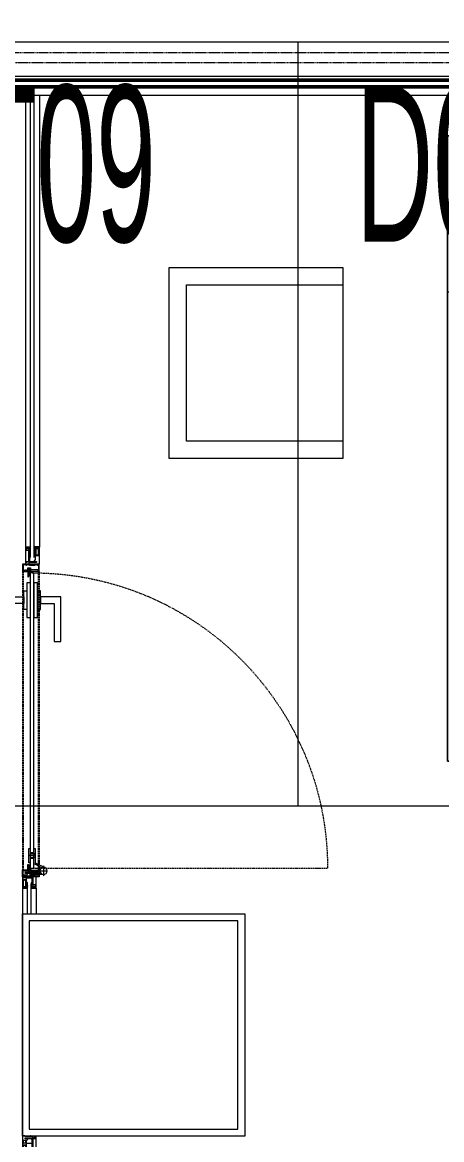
# Model space of a CAD drawing. Extents: x -1907 to 11890, y 0 to 8298.
# Drawn here: x 2473.1 to 2593.7, y 2912.9 to 3234.5 of the extents above; entities that cross this region are included whole.
import ezdxf
from ezdxf.enums import TextEntityAlignment as Align

# ---------------------------------------------------------------- set-up
doc = ezdxf.new("R2010")
doc.units = 0
doc.header["$MEASUREMENT"] = 0
for name, pattern in [('DASHDOT', [1, 0.5, -0.25, 0, -0.25]), ('DOT2', [0.125, 0, -0.125]), ('HIDDEN', [0.375, 0.25, -0.125])]:
    doc.linetypes.add(name, pattern=pattern)
doc.layers.get('0').update_dxf_attribs({"color": 9, "lineweight": 9})
for name, color, linetype, lineweight in [('01', 9, 'Continuous', 9), ('05', 9, 'Continuous', 9), ('06C', 9, 'Continuous', 9), ('06D', 9, 'Continuous', 9), ('07K', 8, 'Continuous', 9), ('10', 9, 'Continuous', 9), ('14', 9, 'Continuous', 9), ('15', 9, 'Continuous', 9), ('20', 9, 'DOT2', 9), ('21_mahal200', 9, 'Continuous', 9), ('21_mahal200 @ 20', 9, 'Continuous', 9)]:
    doc.layers.add(name, color=color, linetype=linetype, lineweight=lineweight)
doc.styles.add('Arial', font='arial.ttf', dxfattribs={"height": 2.5})
doc.styles.add('MuuM_TEXT-STANDART', font='ARIALN.TTF')
pattern_1 = [(45, (3387.24087, 5075.93023), (0.0883883476, -0.0883883476), []), (315, (3387.24087, 5075.93023), (-0.0883883476, -0.0883883476), [])]
pattern_2 = [(225, (-622.74313, -4865.77492), (-0.0883883476, 0.0883883476), []), (135, (-622.74313, -4865.77492), (0.0883883476, 0.0883883476), [])]

# ---------------------------------------------------------------- blocks, each defined once
blk = doc.blocks.new('p-kayar kapı tek kanat')
at = {"layer": '06D'}
for points in [[(-740.39, -6), (-420.14, -6)], [(-420.14, -11.5), (-740.39, -11.5)]]:
    blk.add_lwpolyline(points, dxfattribs=at)
at = {"layer": '15'}
for points in [[(-741.59, -8.8), (-418.72, -8.8), (-418.72, -8.2), (-741.59, -8.2)], [(-741.59, -10.8), (-741.59, -10), (-418.73, -10), (-418.73, -10.8)]]:
    blk.add_lwpolyline(points, close=True, dxfattribs=at)
for points in [[(-418.72, -8.5), (-741.59, -8.5)], [(-418.73, -10.4), (-741.59, -10.4)]]:
    blk.add_lwpolyline(points, dxfattribs=at)
at = {"layer": '20', "linetype": 'HIDDEN'}
blk.add_lwpolyline([(-423.35, -15.4), (-423.35, -18.4), (-565.31, -18.4), (-565.31, -15.4)], close=True, dxfattribs=at)
blk = doc.blocks.new('0a_roomno2')
blk.add_lwpolyline([(30, -16), (0, -16), (0, 0), (30, 0)], close=True)
for points in [[(0, -5), (30, -5)], [(24, -5), (24, -16)]]:
    blk.add_lwpolyline(points)
at = {"style": 'Arial'}
blk.add_attdef('ODANO', (0, 1.505), '', height=3, dxfattribs=at)
blk.add_attdef('MEKANADI', text='', height=3, dxfattribs=at).set_placement((0.525, -4.75), align=Align.BOTTOM_LEFT)
at = {"style": 'MuuM_TEXT-STANDART', "width": 0.6}
for tag, p in [('YER01', (15, -7)), ('TAVAN01', (20.625, -7)), ('DUVAR01', (26.25, -7)), ('YER02', (15, -10.375)), ('TAVAN02', (20.625, -10.375)), ('DUVAR02', (26.25, -10.375)), ('YER03', (15, -13.75)), ('TAVAN03', (20.625, -13.75)), ('DUVAR03', (26.25, -13.75))]:
    blk.add_attdef(tag, text='', height=2.25, dxfattribs=at).set_placement(p, align=Align.MIDDLE_CENTER)
at = {"style": 'MuuM_TEXT-STANDART'}
blk.add_attdef('M2', text='', height=2.25, dxfattribs=at).set_placement((1.323, -7.805), align=Align.MIDDLE_LEFT)
at = {"style": 'MuuM_TEXT-STANDART', "width": 0.6}
blk.add_attdef('TEMIZTAVANYUKSEKLIGI', text='', height=2.25, dxfattribs=at).set_placement((2.7, -13.162), align=Align.MIDDLE_LEFT)
blk = doc.blocks.new('*U948')
at = {"layer": '21_mahal200 @ 20'}
ref = blk.add_blockref('0a_roomno2', (2072.35, 3328.89), dxfattribs=dict(at, xscale=20, yscale=20, zscale=20))
ref.add_attrib('TAVAN01', 'T09', dxfattribs={"layer": '0', "height": 45, "style": 'MuuM_TEXT-STANDART', "width": 0.6}).set_placement((2484.85, 3193.89), align=Align.MIDDLE_CENTER)
ref.add_attrib('DUVAR01', 'D01', dxfattribs={"layer": '0', "height": 45, "style": 'MuuM_TEXT-STANDART', "width": 0.6}).set_placement((2597.35, 3193.89), align=Align.MIDDLE_CENTER)
blk = doc.blocks.new('profil')
at = {"layer": '10'}
h = blk.add_hatch(dxfattribs=at)
h.set_pattern_fill('NET', color=256, angle=495, style=0)
h.set_pattern_definition(pattern_1)
h.paths.add_polyline_path([(2783.08, 2903.22), (2783.02, 2903.22), (2782.98, 2903.33), (2782.98, 2903.38), (2783.01, 2903.38), (2783.01, 2903.5), (2782.72, 2903.5), (2782.72, 2903.38), (2782.75, 2903.38), (2782.71, 2903.22), (2782.62, 2903.23), (2782.45, 2902.86), (2782.56, 2902.86), (2782.56, 2902.9), (2782.72, 2903.1, 0.2599), (2782.8, 2902.86), (2783.04, 2902.86, 0.382682)])
h.paths.add_polyline_path([(2782.84, 2903.1), (2783.03, 2903.1, -2.16717)], flags=16)
h = blk.add_hatch(dxfattribs=at)
h.set_pattern_fill('NET', color=256, angle=495, style=0)
h.set_pattern_definition(pattern_1)
h.paths.add_polyline_path([(2783.08, 2901.46), (2783.02, 2901.46), (2782.98, 2901.35), (2782.98, 2901.3), (2783.01, 2901.3), (2783.01, 2901.18), (2782.72, 2901.18), (2782.72, 2901.3), (2782.75, 2901.3), (2782.71, 2901.46), (2782.62, 2901.45), (2782.45, 2901.82), (2782.56, 2901.82), (2782.56, 2901.78), (2782.72, 2901.59, -0.2599), (2782.8, 2901.82), (2783.04, 2901.82, -0.382682)])
h.paths.add_polyline_path([(2782.84, 2901.58), (2783.03, 2901.58, 2.16717)], flags=16)
h = blk.add_hatch(dxfattribs=at)
h.set_pattern_fill('NET', color=256, angle=495, style=0)
h.set_pattern_definition([(45, (3390.96807, 5084.14935), (0.0883883476, -0.0883883476), []), (315, (3390.96807, 5084.14935), (-0.0883883476, -0.0883883476), [])])
h.paths.add_polyline_path([(2784.25, 2903.18), (2784.25, 2902.86), (2783.21, 2902.86), (2783.21, 2903.18)])
h = blk.add_hatch(dxfattribs=at)
h.set_pattern_fill('NET', color=256, angle=495, style=0)
h.set_pattern_definition([(45, (3390.96807, 5077.64021), (0.0883883476, -0.0883883476), []), (315, (3390.96807, 5077.64021), (-0.0883883476, -0.0883883476), [])])
h.paths.add_polyline_path([(2784.25, 2901.82), (2784.25, 2901.53), (2783.21, 2901.53), (2783.21, 2901.82)])
h = blk.add_hatch(dxfattribs=at)
h.set_pattern_fill('NET', color=256, angle=495, style=0)
h.set_pattern_definition([(45, (3412.02047, 5081.69331), (0.0883883476, -0.0883883476), []), (315, (3412.02047, 5081.69331), (-0.0883883476, -0.0883883476), [])])
h.paths.add_polyline_path([(2787.7, 2903.43), (2787.7, 2902.36), (2787.52, 2902.36), (2787.52, 2903.43)])
for points in [[(2787.52, 2901.37), (2787.52, 2901.89), (2787.7, 2901.89), (2787.7, 2902.03), (2787.52, 2902.03), (2787.52, 2903.67), (2787.7, 2903.67), (2787.7, 2904.1), (2787.58, 2904.1), (2787.58, 2904.34), (2782.61, 2904.34), (2782.61, 2903.22), (2782.72, 2903.22), (2782.76, 2903.4), (2782.71, 2903.4), (2782.71, 2903.77), (2782.99, 2903.77), (2782.99, 2903.22), (2783.14, 2903.22), (2783.18, 2903.18), (2786.43, 2903.18), (2786.5, 2902.88), (2786.8, 2902.88), (2786.8, 2903.49), (2787.12, 2903.49), (2787.12, 2901.37)], [(2785.67, 2903.32), (2786.35, 2903.32), (2786.35, 2904.02), (2786.42, 2904.06), (2786.42, 2904.14), (2785.61, 2904.14), (2785.61, 2904.01), (2785.67, 2903.95)]]:
    blk.add_lwpolyline(points, close=True, dxfattribs=at)
for points in [[(2782.61, 2903.22), (2782.45, 2902.86)], [(2782.62, 2901.45), (2782.45, 2901.82)], [(2782.72, 2903.1), (2782.56, 2902.9), (2782.56, 2902.86)], [(2782.72, 2901.59), (2782.56, 2901.78), (2782.56, 2901.82)], [(2782.78, 2900.5), (2782.78, 2900.95), (2783.09, 2900.95), (2783.09, 2901.24), (2783.18, 2901.24), (2783.08, 2901.46), (2783.02, 2901.46), (2782.98, 2901.35), (2782.98, 2901.3), (2783.01, 2901.3), (2783.01, 2901.06), (2782.72, 2901.06), (2782.72, 2901.3), (2782.75, 2901.3), (2782.71, 2901.46), (2782.62, 2901.45), (2782.63, 2900.34), (2787.59, 2900.34)], [(2782.99, 2903.5), (2782.72, 2903.5)], [(2783.01, 2901.18), (2782.72, 2901.18)], [(2784.87, 2903.91), (2785.03, 2903.91), (2785.03, 2904.14), (2782.83, 2904.14), (2782.83, 2903.91), (2783.13, 2903.91), (2783.13, 2903.37), (2785.03, 2903.37)], [(2783.18, 2901.24), (2783.21, 2901.24), (2783.21, 2901.84)], [(2783.21, 2903.18), (2783.21, 2903.18), (2783.21, 2902.84)], [(2784.25, 2902.84), (2784.25, 2903.18)], [(2784.25, 2901.84), (2784.25, 2901.53)], [(2785.62, 2903.18), (2785.62, 2901.53)], [(2787.52, 2903.43), (2787.7, 2903.43), (2787.7, 2902.36)], [(2787.52, 2902.36), (2787.7, 2902.36)]]:
    blk.add_lwpolyline(points, dxfattribs=at)
for points in [[(2783.03, 2903.1), (2782.84, 2903.1, 1)], [(2783.03, 2901.58), (2782.84, 2901.58, -1)], [(2783.09, 2901.24), (2783.21, 2900.66, 0.833203), (2783.52, 2900.66, 0.447088)], [(2783.21, 2901.53), (2786.47, 2901.53, 0.414214), (2786.8, 2901.86), (2786.8, 2902.88)], [(2783.52, 2900.66), (2783.52, 2901.11, -0.414214), (2783.63, 2901.22), (2786.88, 2901.22), (2786.88, 2900.49)], [(2785.03, 2903.37), (2785.03, 2903.79), (2784.87, 2903.79, -1), (2784.87, 2903.91, 1)], [(2787.13, 2900.85), (2787.13, 2900.49), (2782.81, 2900.49), (2782.81, 2900.46, -0.561743), (2782.73, 2900.45, -0.595966), (2782.78, 2900.5, 2.204878)], [(2787.59, 2900.34), (2787.59, 2900.49), (2787.25, 2900.49), (2787.25, 2900.97, 1), (2787.04, 2900.97)], [(2787.04, 2900.97, 0.305404), (2787.13, 2900.85, 5.773092)]]:
    blk.add_lwpolyline(points, format="xyb", dxfattribs=at)
for centre, radius, start, end in [((2782.97, 2903.05), 0.253, 168.6676, 234.1258), ((2782.97, 2901.64), 0.253, 125.8742, 191.3324), ((2782.93, 2903.02), 0.125, 139.5402, 40.4598), ((2782.93, 2901.66), 0.125, 319.5402, 220.4598), ((2782.86, 2903.06), 0.273, 305.9738, 36.4289), ((2782.86, 2901.62), 0.273, 323.5711, 54.0262)]:
    blk.add_arc(centre, radius, start, end, dxfattribs=at)
blk = doc.blocks.new('g-kapı kolu-p')
for points in [[(11.85, 8.21), (-0.95, 8.21), (-0.95, 2.41), (0.95, 2.41), (0.95, 6.31), (11.85, 6.31), (11.85, 8.21)], [(11.85, -8.21), (-0.95, -8.21), (-0.95, -2.41), (0.95, -2.41), (0.95, -6.31), (11.85, -6.31), (11.85, -8.21)]]:
    blk.add_lwpolyline(points)
for points in [[(-5, 0.5), (5, 0.5), (5, 1.5), (-5, 1.5)], [(-2.65, 1.5), (2.65, 1.5), (2.65, 2.41), (-2.65, 2.41)], [(-5, -1.5), (5, -1.5), (5, -0.5), (-5, -0.5)], [(-2.65, -1.5), (2.65, -1.5), (2.65, -2.41), (-2.65, -2.41)]]:
    blk.add_lwpolyline(points, close=True)
blk = doc.blocks.new('k-cambölme-kapı-p')
at = {"layer": '10'}
h = blk.add_hatch(dxfattribs=at)
h.set_pattern_fill('NET', color=256, angle=135, style=0)
h.set_pattern_definition([(135, (3753.7029, 560.85184), (-0.0883883476, -0.0883883476), []), (225, (3753.7029, 560.85184), (0.0883883476, -0.0883883476), [])])
h.paths.add_polyline_path([(2.08, -0.06), (2.08, 0.02), (2.07, 0.04), (2.05, 0.07), (2.01, 0.09), (1.98, 0.1), (1.97, 0.1), (1.97, -0.29), (1.94, -0.29), (1.94, -0.43), (1.88, -0.49), (1.67, -0.49), (1.82, -0.29), (1.73, -0.29), (1.53, -0.5), (1.44, -0.5), (1.62, -0.32), (1.62, -0.29), (1.51, -0.29), (1.34, -0.42), (1.32, -0.44), (1.3, -0.48), (1.29, -0.51), (1.26, -0.57), (1.26, -0.31), (1.32, -0.29), (1.23, -0.29), (1.23, -0.53), (1.23, -0.59), (1.24, -0.62), (1.26, -0.64), (3.47, -0.64), (3.47, -0.58), (3.38, -0.35), (3.38, -0.3), (3.42, -0.25), (3.42, -0.2), (3.38, -0.16), (2.73, -0.16), (2.74, -0.2), (2.91, -0.2, -1), (2.91, -0.25)])
h.paths.add_polyline_path([(2.05, -0.18), (2.05, -0.21), (2.08, -0.23), (2.11, -0.24), (2.15, -0.25), (2.95, -0.27), (2.92, -0.29), (2.55, -0.29), (2.54, -0.31), (2.52, -0.33), (2.5, -0.34), (2.48, -0.34), (2.46, -0.34), (2.44, -0.32), (2.42, -0.3), (2.08, -0.3), (1.99, -0.11), (1.99, -0.07), (2.05, -0.07)], flags=16)
h.paths.add_polyline_path([(2.41, -0.34), (2.51, -0.5), (2.08, -0.5), (2.08, -0.34)], flags=16)
h.paths.add_polyline_path([(2.55, -0.33), (2.89, -0.33), (2.94, -0.33), (3.28, -0.34, 0.166992), (3.34, -0.55), (2.72, -0.55), (2.55, -0.36)], flags=16)
h.paths.add_polyline_path([(3.02, -0.22), (3.02, -0.2), (3.33, -0.2, 0.10606), (3.29, -0.33), (3.01, -0.27)], flags=16)
h = blk.add_hatch(dxfattribs=at)
h.set_pattern_fill('NET', color=256, angle=135, style=0)
h.set_pattern_definition([(45, (474.94443, 2280.71206), (0.0883883476, -0.0883883476), []), (315, (474.94443, 2280.71206), (-0.0883883476, -0.0883883476), [])])
h.paths.add_polyline_path([(87.27, -0.16), (87.26, -0.2), (87.09, -0.2, 1), (87.09, -0.25), (87.92, -0.25), (87.92, -0.01), (87.93, 0.03), (87.96, 0.05), (88, 0.07), (88.03, 0.07), (88.03, -0.29), (88.06, -0.29), (88.06, -0.43), (88.12, -0.49), (88.33, -0.49), (88.18, -0.29), (88.27, -0.29), (88.47, -0.5), (88.56, -0.5), (88.38, -0.32), (88.38, -0.29), (88.49, -0.29), (88.66, -0.42), (88.68, -0.44), (88.7, -0.48), (88.71, -0.51), (88.74, -0.57), (88.74, -0.31), (88.68, -0.29), (88.77, -0.29), (88.77, -0.53), (88.77, -0.59), (88.76, -0.62), (88.74, -0.64), (86.53, -0.64), (86.53, -0.58), (86.62, -0.35), (86.62, -0.3), (86.58, -0.25), (86.58, -0.2), (86.62, -0.16)])
h.paths.add_polyline_path([(87.28, -0.55), (87.45, -0.36), (87.45, -0.33), (87.11, -0.33), (87.06, -0.33), (87.03, -0.31), (86.99, -0.27), (86.98, -0.22), (86.98, -0.2), (86.67, -0.2, -0.292264), (86.66, -0.55)], flags=16)
h.paths.add_polyline_path([(87.48, -0.51), (87.59, -0.51), (87.53, -0.43)], flags=16)
h.paths.add_polyline_path([(87.56, -0.4), (87.69, -0.5), (87.92, -0.5), (87.92, -0.34), (87.59, -0.34)], flags=16)
h.paths.add_polyline_path([(87.62, -0.53), (87.71, -0.62), (87.71, -0.53)], flags=16)
at = {"layer": '10', "linetype": 'DASHDOT', "ltscale": 0.05}
for points in [[(3.22, 3.63), (0.2, 3.63)], [(1.71, 2.14), (1.71, 4.9)], [(6.13, 1.44), (6.13, -0.55)]]:
    blk.add_lwpolyline(points, dxfattribs=at)
at = {"layer": '10'}
for points in [[(0.69, 3.63), (0.69, 2.44)], [(3.84, 0.88), (2.63, 3.22)], [(4.07, 1.27), (2.67, 3.99)], [(1.82, 2.27), (0.16, 2.27), (0.16, 2.03), (0.38, 2.03), (0.38, 1.92), (0.22, 1.92), (0.22, 1.16), (0.35, 1.16), (0.35, -0.41), (0.22, -0.41), (0.22, -1.23), (0.36, -1.23), (0.36, -1.38), (0.16, -1.38), (0.16, -2.24), (1.82, -2.24), (1.82, -1.72), (1.62, -1.72), (1.62, -1.58), (1.82, -1.58), (1.82, -1.37), (1.61, -1.37), (1.61, -1.24), (1.74, -1.24), (1.74, -0.85), (1.06, -0.85), (1.06, -0.13), (1.5, -0.13), (1.5, 1.92), (1.57, 2.03), (1.82, 2.03), (1.82, 2.27)], [(0.69, 2.27), (0.69, -0.24), (1.06, -0.24)], [(1.06, 2.44), (1.06, 2.86)], [(1.06, -0.13), (1.06, 2.27)], [(1.5, 1.92), (1.06, 1.92)], [(1.17, 1.92), (1.17, -0.13)], [(2.91, -0.25), (2.08, -0.06), (2.08, 0.02), (2.07, 0.04), (2.05, 0.07), (2.01, 0.09), (1.98, 0.1), (1.97, 0.1)], [(8.14, 0.88), (8.14, 1.27), (4.07, 1.27)], [(5.3, 0.88), (5.3, -0.16)], [(5.5, 1.27), (5.77, 0.97), (5.77, 0.88)], [(5.59, 0.88), (5.59, -0.16)], [(6.76, 1.27), (6.49, 0.97), (6.49, 0.88)], [(6.67, 0.88), (6.67, -0.16)], [(6.96, 0.88), (6.96, -0.16)], [(87.09, -0.25), (87.92, -0.25), (87.92, -0.01), (87.93, 0.03), (87.96, 0.05), (88, 0.07), (88.03, 0.07)], [(88.18, 2.27), (89.84, 2.27), (89.84, 2.03), (89.62, 2.03), (89.62, 1.92), (89.78, 1.92), (89.78, 1.16), (89.65, 1.16), (89.65, -0.41), (89.78, -0.41), (89.78, -1.23), (89.64, -1.23), (89.64, -1.38), (89.84, -1.38), (89.84, -2.24), (88.18, -2.24), (88.18, -1.72), (88.38, -1.72), (88.38, -1.58), (88.18, -1.58), (88.18, -1.37), (88.39, -1.37), (88.39, -1.24), (88.26, -1.24), (88.26, -0.85), (88.94, -0.85), (88.94, -0.13), (88.5, -0.13), (88.5, 1.92), (88.43, 2.03), (88.18, 2.03), (88.18, 2.27)], [(2.05, -0.89), (3.59, -0.89), (3.59, -0.64), (1.23, -0.64), (1.23, -0.29), (1.97, -0.29)], [(1.62, -0.29), (1.62, -0.32), (1.44, -0.5), (1.53, -0.5), (1.73, -0.29)], [(1.82, -0.29), (1.67, -0.49), (1.88, -0.49), (1.94, -0.43), (1.94, -0.29)], [(3.34, -0.55), (2.72, -0.55), (2.55, -0.36), (2.55, -0.33), (2.89, -0.33), (2.94, -0.33)], [(3.28, -0.34), (3.28, -0.34), (2.94, -0.33)], [(3.01, -0.27), (3.02, -0.22), (3.02, -0.2), (3.33, -0.2)], [(3.01, -0.27), (3.29, -0.33), (3.29, -0.33)], [(4.06, -0.16), (4.06, -0.55), (8.14, -0.55)], [(8.14, -0.55), (8.14, -0.16)], [(87.95, -0.89), (86.41, -0.89), (86.41, -0.64), (88.77, -0.64), (88.77, -0.29), (88.03, -0.29)], [(87.59, -0.51), (87.53, -0.43), (87.48, -0.51), (87.59, -0.51)], [(88.18, -0.29), (88.33, -0.49), (88.12, -0.49), (88.06, -0.43), (88.06, -0.29)], [(88.38, -0.29), (88.38, -0.32), (88.56, -0.5), (88.47, -0.5), (88.27, -0.29)]]:
    blk.add_lwpolyline(points, dxfattribs=at)
for points in [[(1.97, -0.29), (1.97, 2.13), (2.05, 2.13), (2.05, 2.28, 0.414214), (1.89, 2.44), (0.08, 2.44, 0.414214), (0, 2.36), (0, -2.36, 0.414214), (0.08, -2.44), (2.05, -2.44), (2.05, -2.25), (2.05, -2.23), (2.05, -2.23), (2.05, -2.23), (2.05, -2.23), (2.05, -2.23), (2.05, -0.89)], [(88.03, -0.29), (88.03, 2.13), (87.95, 2.13), (87.95, 2.28, -0.414214), (88.11, 2.44), (89.92, 2.44, -0.414214), (90, 2.36), (90, -2.36, -0.414214), (89.92, -2.44), (87.95, -2.44), (87.95, -2.25), (87.95, -2.23), (87.95, -2.23), (87.95, -2.23), (87.95, -2.23), (87.95, -2.23), (87.95, -0.89)], [(1.51, -0.29), (1.34, -0.42), (1.32, -0.44), (1.3, -0.48), (1.29, -0.51), (1.26, -0.57), (1.26, -0.31), (1.32, -0.29), (1.23, -0.29), (1.23, -0.53), (1.23, -0.59), (1.24, -0.62), (1.26, -0.64), (3.47, -0.64), (3.47, -0.58), (3.38, -0.35), (3.38, -0.3), (3.42, -0.25), (3.42, -0.2), (3.38, -0.16), (2.73, -0.16), (2.74, -0.2), (2.91, -0.2, -1), (2.91, -0.25, -1)], [(88.49, -0.29), (88.66, -0.42), (88.68, -0.44), (88.7, -0.48), (88.71, -0.51), (88.74, -0.57), (88.74, -0.31), (88.68, -0.29), (88.77, -0.29), (88.77, -0.53), (88.77, -0.59), (88.76, -0.62), (88.74, -0.64), (86.53, -0.64), (86.53, -0.58), (86.62, -0.35), (86.62, -0.3), (86.58, -0.25), (86.58, -0.2), (86.62, -0.16), (87.27, -0.16), (87.26, -0.2), (87.09, -0.2, 1), (87.09, -0.25, 1)], [(86.66, -0.55), (87.28, -0.55), (87.45, -0.36), (87.45, -0.33), (87.11, -0.33), (87.06, -0.33), (87.03, -0.31), (86.99, -0.27), (86.98, -0.22), (86.98, -0.2), (86.67, -0.2, 1)]]:
    blk.add_lwpolyline(points, format="xyb", dxfattribs=at)
for points in [[(1.99, -0.07), (2.05, -0.07), (2.05, -0.18), (2.05, -0.21), (2.08, -0.23), (2.11, -0.24), (2.15, -0.25), (2.95, -0.27), (2.92, -0.29), (2.55, -0.29), (2.54, -0.31), (2.52, -0.33), (2.5, -0.34), (2.48, -0.34), (2.46, -0.34), (2.44, -0.32), (2.42, -0.3), (2.08, -0.3), (1.99, -0.11)], [(2.08, -0.5), (2.08, -0.34), (2.41, -0.34), (2.51, -0.5), (2.51, -0.5)], [(87.92, -0.5), (87.92, -0.34), (87.59, -0.34), (87.56, -0.4), (87.69, -0.5)], [(87.62, -0.53), (87.71, -0.53), (87.71, -0.62)]]:
    blk.add_lwpolyline(points, close=True, dxfattribs=at)
blk.add_circle((1.71, 3.65), 1.02, dxfattribs=at)
for centre, start, end in [((3.6, -0.37), 176.143, 214.0649), ((3.6, -0.37), 148.8979, 173.1144), ((86.4, -0.37), 325.9351, 31.1021)]:
    blk.add_arc(centre, 0.322, start, end, dxfattribs=at)
at = {"layer": '15', "linetype": 'DOT2'}
blk.add_lwpolyline([(2.48, 0.36), (2.48, 85.36)], dxfattribs=at)
at = {"layer": '15'}
blk.add_lwpolyline([(2.58, 0.88), (87.42, 0.88), (87.52, 0.78), (87.52, -0.05), (87.42, -0.16), (2.58, -0.16), (2.58, -0.16), (2.48, -0.05), (2.48, 0.78), (2.58, 0.88)], dxfattribs=at)
at = {"layer": '15', "linetype": 'DOT2'}
blk.add_arc((2.48, 0.36), 85.04, 0, 90, dxfattribs=at)
at = {"layer": '20'}
for p, q in [((87.95, 2.43), (2.05, 2.43)), ((87.95, 2.13), (2.05, 2.13)), ((87.95, -2.23), (2.05, -2.23)), ((87.95, -2.44), (2.05, -2.44))]:
    blk.add_line(p, q, dxfattribs=at)
at = {"layer": '06C', "xscale": -1}
blk.add_blockref('g-kapı kolu-p', (79.64, 0.38), dxfattribs=at)
blk = doc.blocks.new('p-porsche_mobilya_3')
for points in [[(2609.73, 4465.4), (2609.73, 4285.4), (2514.73, 4285.4), (2514.73, 4465.4)], [(2514.73, 4465.4), (2654.73, 4465.4), (2654.73, 4420.4), (2609.73, 4420.4)], [(2484.59, 4377.5), (2439.59, 4377.5), (2439.59, 4422.5), (2484.59, 4422.5)], [(2609.73, 4420.4), (2514.73, 4420.4), (2514.73, 4420.4)]]:
    blk.add_lwpolyline(points)
for points in [[(2609.73, 4420.4), (2654.73, 4420.4), (2654.73, 4465.4), (2514.73, 4465.4), (2514.73, 4285.4), (2609.73, 4285.4)], [(2434.59, 4427.5), (2484.59, 4427.5), (2484.59, 4372.5), (2434.59, 4372.5)]]:
    blk.add_lwpolyline(points, close=True)

msp = doc.modelspace()

# ---------------------------------------------------------------- hatches: boundary and pattern name
at = {"layer": '10'}
h = msp.add_hatch(dxfattribs=at)
h.set_pattern_fill('NET', color=256, angle=315, style=0)
h.set_pattern_definition(pattern_2)
h.paths.add_polyline_path([(2475.06, 3083.04), (2475.06, 3083.09), (2474.95, 3083.13), (2474.91, 3083.13), (2474.91, 3083.11), (2474.78, 3083.11), (2474.78, 3083.4), (2474.91, 3083.4), (2474.91, 3083.36), (2475.06, 3083.41), (2475.05, 3083.49), (2475.42, 3083.67), (2475.42, 3083.56), (2475.38, 3083.56), (2475.19, 3083.4, -0.2599), (2475.42, 3083.32), (2475.42, 3083.07, -0.382682)])
h.paths.add_polyline_path([(2475.18, 3083.28), (2475.18, 3083.09, 2.16717)], flags=16)
h = msp.add_hatch(dxfattribs=at)
h.set_pattern_fill('NET', color=256, angle=315, style=0)
h.set_pattern_definition([(225, (-626.47033, -4867.4849), (-0.0883883476, 0.0883883476), []), (135, (-626.47033, -4867.4849), (0.0883883476, 0.0883883476), [])])
h.paths.add_polyline_path([(2475.42, 3081.87), (2475.13, 3081.87), (2475.13, 3082.9), (2475.42, 3082.9)])
h = msp.add_hatch(dxfattribs=at)
h.set_pattern_fill('NET', color=256, angle=315, style=0)
h.set_pattern_definition(pattern_2)
h.paths.add_polyline_path([(2476.83, 3083.04), (2476.83, 3083.09), (2476.93, 3083.13), (2476.98, 3083.13), (2476.98, 3083.11), (2477.1, 3083.11), (2477.1, 3083.4), (2476.98, 3083.4), (2476.98, 3083.36), (2476.83, 3083.41), (2476.84, 3083.49), (2476.46, 3083.67), (2476.46, 3083.56), (2476.51, 3083.56), (2476.7, 3083.4, 0.2599), (2476.46, 3083.32), (2476.46, 3083.07, 0.382682)])
h.paths.add_polyline_path([(2476.7, 3083.28), (2476.7, 3083.09, -2.16717)], flags=16)
h = msp.add_hatch(dxfattribs=at)
h.set_pattern_fill('NET', color=256, angle=315, style=0)
h.set_pattern_definition([(225, (-626.47033, -4873.99405), (-0.0883883476, 0.0883883476), []), (135, (-626.47033, -4873.99405), (0.0883883476, 0.0883883476), [])])
h.paths.add_polyline_path([(2476.78, 3081.87), (2476.46, 3081.87), (2476.46, 3082.9), (2476.78, 3082.9)])

# ---------------------------------------------------------------- linework, layer by layer
at = {"layer": '01'}
msp.add_lwpolyline([(2475.06, 2915.87), (2535.06, 2915.87), (2535.06, 2975.87), (2475.06, 2975.87)], close=True, dxfattribs=at)
at = {"layer": '06D'}
for p, q in [((2473.95, 3213.49), (2473.95, 3083.49)), ((2477.95, 3213.49), (2477.95, 3083.49)), ((2473.06, 2985.29), (2473.06, 2365.87)), ((2477.06, 2985.3), (2477.06, 2977.87))]:
    msp.add_line(p, q, dxfattribs=at)
at = {"layer": '10'}
for points in [[(2474.1, 3083.34), (2474.55, 3083.34), (2474.55, 3083.02), (2474.84, 3083.02), (2474.84, 3082.94), (2475.06, 3083.04), (2475.06, 3083.09), (2474.95, 3083.13), (2474.91, 3083.13), (2474.91, 3083.11), (2474.66, 3083.11), (2474.66, 3083.4), (2474.91, 3083.4), (2474.91, 3083.36), (2475.06, 3083.41), (2475.05, 3083.49), (2473.95, 3083.49), (2473.95, 3078.53)], [(2474.78, 3083.11), (2474.78, 3083.4)], [(2474.84, 3082.94), (2474.84, 3082.9), (2475.44, 3082.9)], [(2475.05, 3083.49), (2475.42, 3083.67)], [(2475.44, 3081.87), (2475.13, 3081.87)], [(2475.19, 3083.4), (2475.38, 3083.56), (2475.42, 3083.56)], [(2476.78, 3082.9), (2476.78, 3082.9), (2476.44, 3082.9)], [(2476.44, 3081.87), (2476.78, 3081.87)], [(2476.82, 3083.5), (2476.46, 3083.67)], [(2476.7, 3083.4), (2476.51, 3083.56), (2476.46, 3083.56)], [(2477.51, 3081.24), (2477.51, 3081.09), (2477.74, 3081.09), (2477.74, 3083.29), (2477.51, 3083.29), (2477.51, 3082.99), (2476.97, 3082.99), (2476.97, 3081.09)], [(2477.1, 3083.13), (2477.1, 3083.4)]]:
    msp.add_lwpolyline(points, dxfattribs=at)
for points in [[(2474.45, 3078.99), (2474.09, 3078.99), (2474.09, 3083.3), (2474.06, 3083.3, -0.561743), (2474.05, 3083.39, -0.595966), (2474.1, 3083.34, 2.204878)], [(2474.27, 3082.59), (2474.72, 3082.59, -0.414214), (2474.82, 3082.49), (2474.82, 3079.24), (2474.09, 3079.24)], [(2474.84, 3083.02), (2474.26, 3082.91, 0.833203), (2474.27, 3082.59, 0.447088)], [(2475.13, 3082.9), (2475.13, 3079.65, 0.414214), (2475.46, 3079.32), (2476.49, 3079.32)], [(2475.18, 3083.09), (2475.18, 3083.28, -1)], [(2476.7, 3083.09), (2476.7, 3083.28, 1)], [(2476.97, 3081.09), (2477.39, 3081.09), (2477.39, 3081.24, -1), (2477.51, 3081.24, 1)]]:
    msp.add_lwpolyline(points, format="xyb", dxfattribs=at)
msp.add_lwpolyline([(2474.97, 3078.6), (2475.49, 3078.6), (2475.49, 3078.42), (2475.63, 3078.42), (2475.63, 3078.6), (2477.27, 3078.6), (2477.27, 3078.42), (2477.71, 3078.42), (2477.71, 3078.54), (2477.95, 3078.54), (2477.95, 3083.5), (2476.82, 3083.5), (2476.82, 3083.4), (2477, 3083.35), (2477, 3083.4), (2477.38, 3083.4), (2477.38, 3083.13), (2476.83, 3083.13), (2476.83, 3082.97), (2476.78, 3082.94), (2476.78, 3079.69), (2476.49, 3079.62), (2476.49, 3079.32), (2477.09, 3079.32), (2477.09, 3079), (2474.97, 3079)], close=True, dxfattribs=at)
for centre, radius, start, end in [((2475.22, 3083.26), 0.273, 233.5711, 324.0262), ((2475.26, 3083.18), 0.125, 229.5402, 130.4598), ((2475.24, 3083.15), 0.253, 35.8742, 101.3324), ((2476.65, 3083.15), 0.253, 78.6676, 144.1258), ((2476.66, 3083.26), 0.273, 215.9738, 306.4289), ((2476.62, 3083.18), 0.125, 49.5402, 310.4598)]:
    msp.add_arc(centre, radius, start, end, dxfattribs=at)
at = {"layer": '14'}
msp.add_lwpolyline([(2473.06, 2977.87), (2537.06, 2977.87), (2537.06, 2913.87), (2473.06, 2913.87)], close=True, dxfattribs=at)
at = {"layer": '15'}
for p, q in [((2475.44, 3080.5), (2475.44, 3215.69)), ((2476.44, 3080.5), (2476.44, 3215.69)), ((2474.56, 2977.87), (2474.56, 2986.58)), ((2475.56, 2977.87), (2475.56, 2986.58))]:
    msp.add_line(p, q, dxfattribs=at)

# ---------------------------------------------------------------- block references
at = {"rotation": 90}
for p in [(5377.4, 202.68), (5377.4, 126.3)]:
    msp.add_blockref('profil', p, dxfattribs=at)
at = {"layer": '05'}
msp.add_blockref('p-porsche_mobilya_3', (80.7, -1263.54), dxfattribs=at)
at = {"layer": '07K', "xscale": -1, "rotation": 270}
msp.add_blockref('k-cambölme-kapı-p', (2475.5, 2988.54), dxfattribs=at)
at = {"layer": '10', "rotation": 180}
msp.add_blockref('p-kayar kapı tek kanat', (2040.06, 3207.49), dxfattribs=at)
at = {"layer": '21_mahal200', "color": 6}
msp.add_blockref('*U948', (0, 0), dxfattribs=at)

doc.saveas('drawing.dxf')
